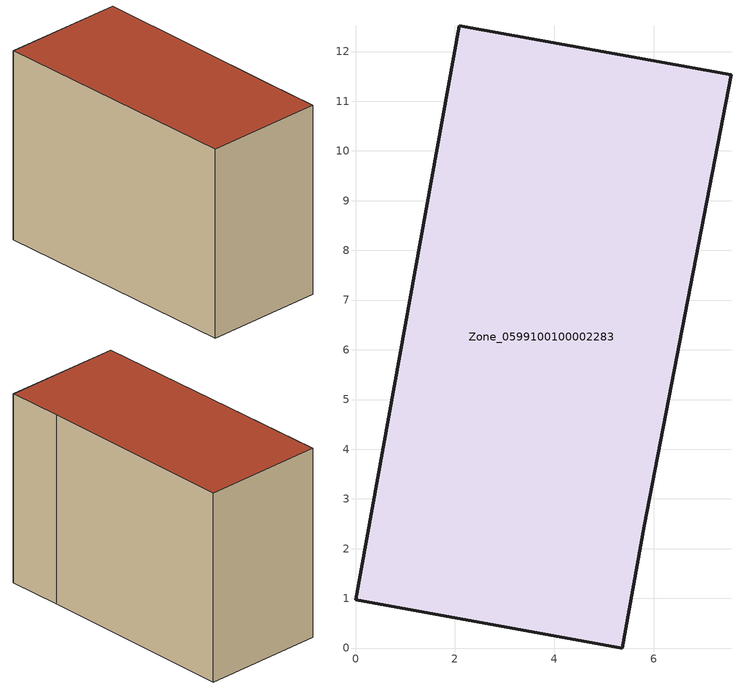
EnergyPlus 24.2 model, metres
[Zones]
Zone_0599100100002283
 floor ground (C_G): 2.08,12.52 7.55,11.54 5.81,2.46 5.36,0 0,0.97 z0
 wall outside (C_F): 7.55,11.54 2.08,12.52 0,0.97 5.36,0 5.81,2.46 7.55,11.54 z0:8.62
 roof outside (C_R): 2.08,12.52 0,0.97 5.36,0 5.81,2.46 7.55,11.54 z8.62
[BUILDING]
Pand.0599100100002283: North Axis=0; Terrain=City; Loads Convergence Tolerance Value=0.04; Temperature Convergence Tolerance Value=0.4; Solar Distribution=FullExterior; Maximum Number of Warmup Days=25; Minimum Number of Warmup Days=1
[Site:Location]
Rotterdam.The.Hague.AP_ZH_NLD Design_Conditions: Latitude=51.96; Longitude=4.45; Time Zone=1; Elevation=-4.5
[SITE:GROUNDTEMPERATURE:BUILDINGSURFACE]
18, 18, 18, 18, 18, 18, 18, 18, 18, 18, 18, 18
[MATERIAL] Thermal Absorptance=0.9; Solar Absorptance=0.7; Visible Absorptance=0.7
Name | Roughness | Thickness | Conductivity | Density | Specific Heat
G.TI.2006-2014 | MediumSmooth | 0.15 | 0.06 | 540 | 1210
F.TI.2006-2014 | Rough | 0.3 | 0.12 | 1920 | 840
R.TI.2006-2014 | MediumRough | 0.2 | 0.08 | 1500 | 1000
[CONSTRUCTION]
C_G: G.TI.2006-2014
C_F: F.TI.2006-2014
C_R: R.TI.2006-2014
[ZONE]
Zone_0599100100002283: Type=1; Multiplier=1; Ceiling Height=Autocalculate; Volume=Autocalculate; Floor Area=autocalculate; Part of Total Floor Area=Yes
[ZONEINFILTRATION:DESIGNFLOWRATE]
Infil_Zone_0599100100002283: Zone or ZoneList or Space or SpaceList=Zone_0599100100002283; Schedule=AlwaysOn; Design Flow Rate Calculation Method=Flow/Area; Flow Rate per Floor Area=0.0015; Constant Term Coefficient=1; Temperature Term Coefficient=0; Velocity Term Coefficient=0; Velocity Squared Term Coefficient=0
[HVACTEMPLATE:ZONE:IDEALLOADSAIRSYSTEM]
Zone_0599100100002283: Maximum Heating Supply Air Temperature=50; Minimum Cooling Supply Air Temperature=13; Maximum Heating Supply Air Humidity Ratio=0.0156; Minimum Cooling Supply Air Humidity Ratio=0.0077; Heating Limit=NoLimit; Cooling Limit=NoLimit; Dehumidification Control Type=ConstantSensibleHeatRatio; Cooling Sensible Heat Ratio=0.7; Dehumidification Setpoint=60; Humidification Control Type=None; Humidification Setpoint=30; Outdoor Air Method=None; Outdoor Air Flow Rate per Person=0.00944; Outdoor Air Flow Rate per Zone Floor Area=0; Outdoor Air Flow Rate per Zone=0; Demand Controlled Ventilation Type=None; Outdoor Air Economizer Type=NoEconomizer; Heat Recovery Type=None; Sensible Heat Recovery Effectiveness=0.7; Latent Heat Recovery Effectiveness=0.65
[ZONECONTROL:THERMOSTAT]
ThermostatControl_Zone_0599100100002283: Zone or ZoneList=Zone_0599100100002283; Control Type Schedule=DualSetpointControlType; Control 1=Thermostat_Zone_0599100100002283; Temperature Difference Between Cutout And Setpoint=0
[THERMOSTATSETPOINT:DUALSETPOINT]
Thermostat_Zone_0599100100002283: Heating Setpoint Temperature Schedule=HeatingSetpoint_Zone_0599100100002283; Cooling Setpoint Temperature Schedule=CoolingSetpoint_Zone_0599100100002283
[SCHEDULE:COMPACT]
HeatingSetpoint_Zone_0599100100002283: Through: 12/31, For: AllDays, Until: 24:00, 21
CoolingSetpoint_Zone_0599100100002283: Through: 12/31, For: AllDays, Until: 24:00, 24
DualSetpointControlType: Through: 12/31, For: AllDays, Until: 24:00, 4
AlwaysOn: Through: 12/31, For: AllDays, Until: 24:00, 1
